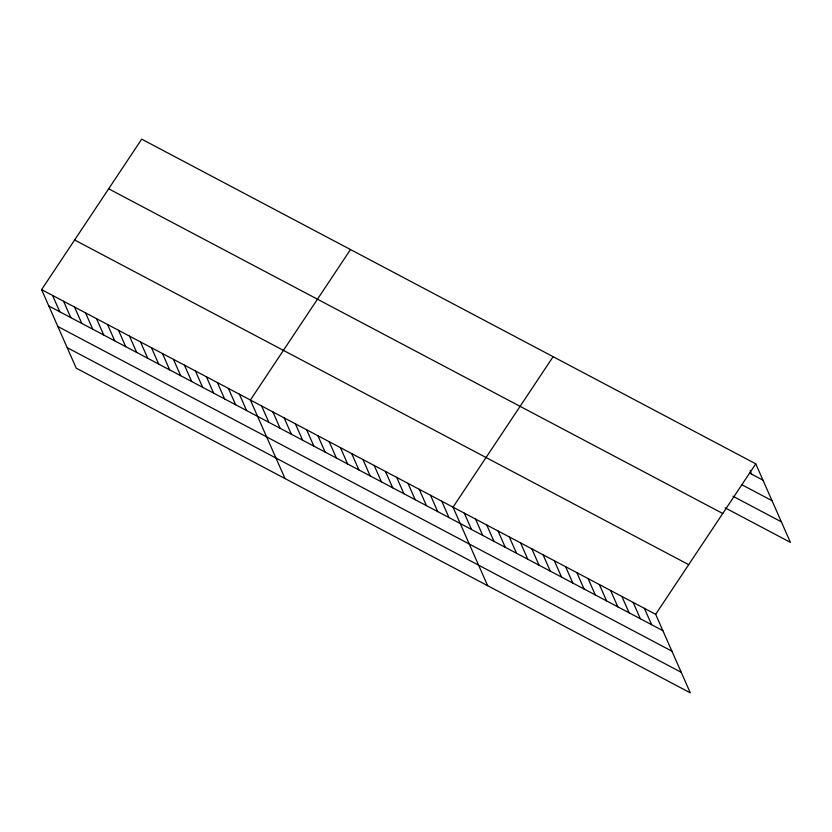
<?xml version="1.0" encoding="UTF-8"?>
<svg xmlns="http://www.w3.org/2000/svg" width="832" height="832" viewBox="0 0 832 832"><rect width="100%" height="100%" fill="white"/><g stroke="black" fill="none" stroke-linecap="round" stroke-linejoin="round"><path stroke-width="1.25" d="M41.6 289.64L655.658 614.318L690.3 692.848L76.232 368.17L41.6 289.64L141.7 139.152L755.768 463.83L790.4 542.36L725.109 507.832M350.49 249.548L250.38 400.036L285.012 478.556M553.124 356.689L453.024 507.177L487.656 585.697M655.658 614.318L755.768 463.83M749.466 473.023L762.975 480.168M741.624 484.619L772.023 500.687M732.94 496.236L781.352 521.83M108.67 188.812L722.738 513.49M74.63 239.98L688.698 564.658M48.807 305.978L662.865 630.656M57.855 326.498L671.913 651.175M67.184 347.641L681.242 672.318M750.173 470.714L751.712 474.219M644.405 608.369L651.612 624.707M633.142 602.42L640.349 618.748M621.889 596.461L629.096 612.799M610.636 590.512L617.833 606.85M599.373 584.563L606.58 600.891M588.12 578.604L595.317 594.942M576.857 572.655L584.064 588.983M565.604 566.706L572.801 583.034M554.341 560.747L561.548 577.086M543.088 554.798L550.285 571.126M531.825 548.85L539.032 565.178M520.572 542.89L527.769 559.229M509.309 536.942L516.516 553.27M498.056 530.982L505.253 547.321M486.793 525.034L494 541.372M475.54 519.085L482.737 535.413M464.277 513.126L471.484 529.464M441.761 501.228L448.968 517.556M430.508 495.269L437.715 511.607M419.245 489.32L426.452 505.658M407.992 483.371L415.199 499.699M396.729 477.412L403.936 493.75M385.476 471.463L392.683 487.802M374.213 465.514L381.42 481.842M362.96 459.555L370.167 475.894M351.697 453.606L358.904 469.945M340.444 447.658L347.651 463.986M329.181 441.698L336.388 458.037M317.928 435.75L325.135 452.078M306.675 429.801L313.872 446.129M295.412 423.842L302.619 440.18M284.159 417.893L291.356 434.221M272.896 411.944L280.103 428.272M261.643 405.985L268.84 422.323M239.398 394.222L246.594 410.561M228.405 388.409L235.612 404.747M217.412 382.606L224.619 398.934M206.43 376.792L213.626 393.13M195.437 370.989L202.644 387.317M184.454 365.175L191.651 381.503M173.462 359.362L180.669 375.7M162.469 353.558L169.676 369.886M151.486 347.745L158.694 364.073M140.494 341.931L147.701 358.27M129.511 336.128L136.708 352.456M118.518 330.314L125.726 346.642M107.536 324.501L114.733 340.839M96.543 318.698L103.75 335.026M85.55 312.884L92.758 329.222M74.568 307.07L81.765 323.409M63.575 301.267L70.782 317.595M52.593 295.454L59.79 311.792"/></g></svg>
